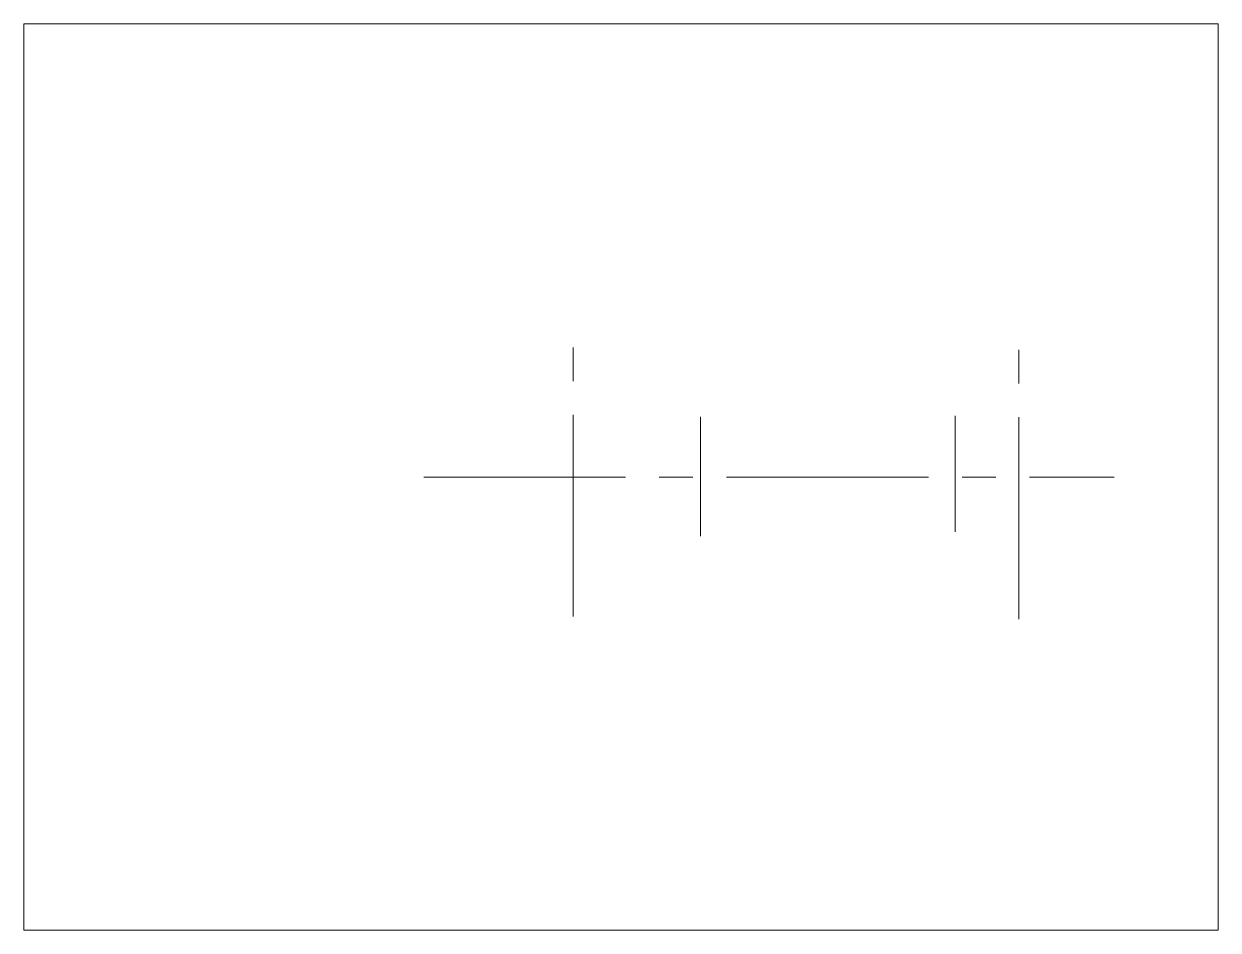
# Paper-space layout 'Presentación1' of a CAD drawing. Header units: millimetres. Extents: x 26 to 231, y 20 to 176.
# The model-space entities are those that its viewports show. They can reach past a viewport. Long polylines and large blocks are cut down to what shows.
import ezdxf

# ---------------------------------------------------------------- set-up
doc = ezdxf.new("R2010")
doc.units = ezdxf.units.MM
doc.linetypes.add('CENTRO2', pattern=[28.575, 19.05, -3.175, 3.175, -3.175])
doc.layers.add('Ejes', color=170, linetype='CENTRO2', lineweight=20)

msp = doc.modelspace()

# ---------------------------------------------------------------- linework, layer by layer
at = {"layer": 'Ejes'}
for p, q in [((37, -6.87), (37, 80.38)), ((177, -7.68), (177, 79.76)), ((77, 55.93), (77, 18.43)), ((157, 56.26), (157, 19.74)), ((-10, 37), (207, 37))]:
    msp.add_line(p, q, dxfattribs=at)

psp = doc.layouts.new('Presentación1')

# ---------------------------------------------------------------- viewports
at = {"layer": 'Ejes'}
psp.add_viewport(center=(128.5, 97.5), size=(205.6, 156), view_center_point=(52, 37), view_height=284.7059, dxfattribs=at)

doc.saveas('drawing.dxf')
